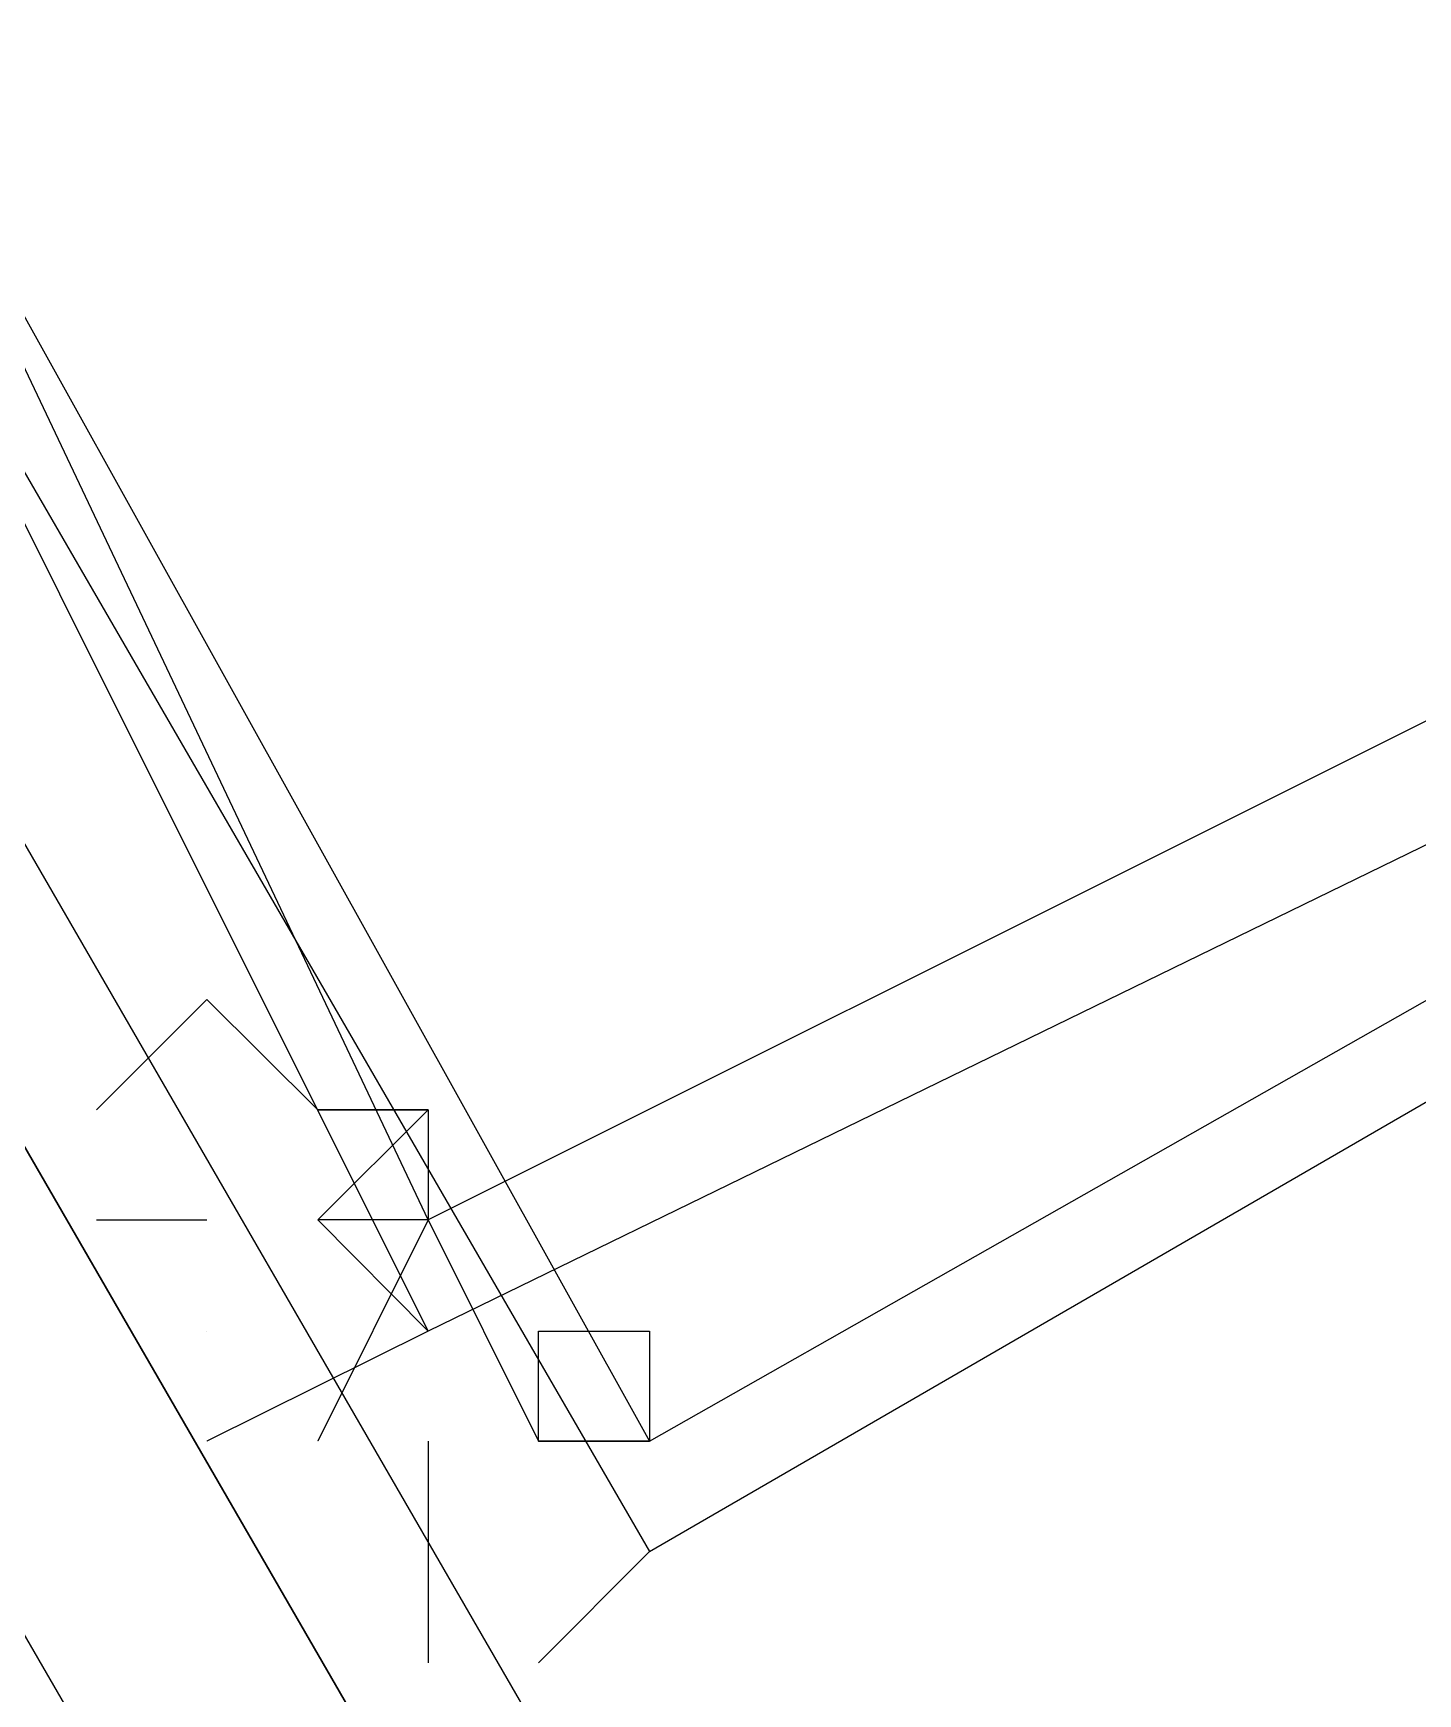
# Model space of a CAD drawing. Header units: feet. Extents: x -84 to 198, y -22 to 181.
# Drawn here: x 21.1924 to 21.3594, y 31.9206 to 32.1209 of the extents above; entities that cross this region are included whole.
import ezdxf

# ---------------------------------------------------------------- set-up
doc = ezdxf.new("R2010")
doc.units = ezdxf.units.FT
doc.layers.add('A-LINEA', color=7, linetype='CONTINUOUS')

msp = doc.modelspace()

# ---------------------------------------------------------------- linework, layer by layer
at = {"layer": 'A-LINEA'}
msp.add_line((21.24, 31.9644), (21.24, 31.9644), dxfattribs=at)
msp.add_line((21.24, 31.9644), (21.24, 31.9644), dxfattribs=at)
for points in [[(21.64, 32.4844), (21.76, 32.2178), (21.24, 31.9644), (21.1067, 32.2311), (21.64, 32.4844)], [(21.64, 32.4844), (21.76, 32.2178), (21.24, 31.9644), (21.1067, 32.2311), (21.64, 32.4844)], [(21.7733, 32.2311), (21.6267, 32.4844), (21.12, 32.1911), (21.2667, 31.9378), (21.7733, 32.2311)], [(21.7733, 32.2311), (21.6267, 32.4844), (21.12, 32.1911), (21.2667, 31.9378), (21.7733, 32.2311)], [(21.6267, 32.4711), (21.7467, 32.2311), (21.24, 31.9778), (21.12, 32.2311), (21.6267, 32.4711)], [(21.6267, 32.4711), (21.7467, 32.2311), (21.24, 31.9778), (21.12, 32.2311), (21.6267, 32.4711)], [(21.76, 32.2311), (21.6267, 32.4711), (21.1333, 32.1911), (21.2667, 31.9511), (21.76, 32.2311)], [(21.76, 32.2311), (21.6267, 32.4711), (21.1333, 32.1911), (21.2667, 31.9511), (21.76, 32.2311)], [(23.1467, 28.6044), (21.1733, 32.0178), (21.1867, 32.0311), (23.16, 28.6178), (23.1467, 28.6044)], [(23.1467, 28.6044), (21.1733, 32.0178), (21.1867, 32.0311), (23.16, 28.6178), (23.1467, 28.6044)], [(23.1333, 28.5911), (21.1467, 32.0044), (21.16, 32.0178), (21.1733, 32.0178), (23.1467, 28.6044), (23.1333, 28.5911)], [(23.1333, 28.5911), (21.1467, 32.0044), (21.16, 32.0178), (21.1733, 32.0178), (23.1467, 28.6044), (23.1333, 28.5911)], [(21.2, 31.9911), (21.2, 31.9911), (21.2, 31.9911), (21.2, 31.9911), (21.2133, 32.0044), (21.2133, 32.0044), (21.2267, 31.9911), (21.2267, 31.9911), (21.2267, 31.9911), (21.2267, 31.9911), (21.2267, 31.9911), (21.24, 31.9911), (21.24, 31.9911), (21.24, 31.9778), (21.24, 31.9778), (21.24, 31.9778), (21.2267, 31.9778), (21.2267, 31.9778), (21.24, 31.9644), (21.24, 31.9644), (21.2133, 31.9511), (21.2133, 31.9511)], [(21.2, 31.9911), (21.2, 31.9911), (21.2, 31.9911), (21.2, 31.9911), (21.2133, 32.0044), (21.2133, 32.0044), (21.2267, 31.9911), (21.2267, 31.9911), (21.2267, 31.9911), (21.2267, 31.9911), (21.2267, 31.9911), (21.24, 31.9911), (21.24, 31.9911), (21.24, 31.9778), (21.24, 31.9778), (21.24, 31.9778), (21.2267, 31.9778), (21.2267, 31.9778), (21.24, 31.9644), (21.24, 31.9644), (21.2133, 31.9511), (21.2133, 31.9511)], [(21.2267, 31.9778), (21.24, 31.9911), (21.24, 31.9911), (21.2267, 31.9911), (21.2267, 31.9911)], [(21.2267, 31.9778), (21.24, 31.9911), (21.24, 31.9911), (21.2267, 31.9911), (21.2267, 31.9911)], [(21.2, 31.9778), (21.2133, 31.9778), (21.2133, 31.9778)], [(21.2, 31.9778), (21.2133, 31.9778), (21.2133, 31.9778)], [(21.24, 31.9778), (21.2267, 31.9511), (21.2267, 31.9511), (21.2267, 31.9511), (21.2267, 31.9511)], [(21.24, 31.9778), (21.2267, 31.9511), (21.2267, 31.9511), (21.2267, 31.9511), (21.2267, 31.9511)], [(21.24, 31.9778), (21.2533, 31.9511), (21.2533, 31.9511), (21.2533, 31.9511), (21.2533, 31.9644), (21.2667, 31.9644), (21.2667, 31.9511), (21.2667, 31.9511), (21.2667, 31.9511), (21.2667, 31.9511), (21.2667, 31.9511), (21.2667, 31.9511), (21.2667, 31.9511)], [(21.24, 31.9778), (21.2533, 31.9511), (21.2533, 31.9511), (21.2533, 31.9511), (21.2533, 31.9644), (21.2667, 31.9644), (21.2667, 31.9511), (21.2667, 31.9511), (21.2667, 31.9511), (21.2667, 31.9511), (21.2667, 31.9511), (21.2667, 31.9511), (21.2667, 31.9511)], [(21.2133, 31.9644), (21.2133, 31.9644), (21.2133, 31.9644)], [(21.2133, 31.9644), (21.2133, 31.9644), (21.2133, 31.9644)], [(21.24, 31.9511), (21.24, 31.9378), (21.24, 31.9378), (21.24, 31.9244), (21.24, 31.9244)], [(21.24, 31.9511), (21.24, 31.9378), (21.24, 31.9378), (21.24, 31.9244), (21.24, 31.9244)], [(21.2667, 31.9378), (21.2667, 31.9378), (21.2667, 31.9378), (21.2533, 31.9244), (21.2533, 31.9244)], [(21.2667, 31.9378), (21.2667, 31.9378), (21.2667, 31.9378), (21.2533, 31.9244), (21.2533, 31.9244)]]:
    msp.add_lwpolyline(points, dxfattribs=at)
msp.add_lwpolyline([(21.2533, 31.9511), (21.2667, 31.9511), (21.2667, 31.9511), (21.2533, 31.9511)], close=True, dxfattribs=at)
msp.add_lwpolyline([(21.2533, 31.9511), (21.2667, 31.9511), (21.2667, 31.9511), (21.2533, 31.9511)], close=True, dxfattribs=at)

doc.saveas('drawing.dxf')
